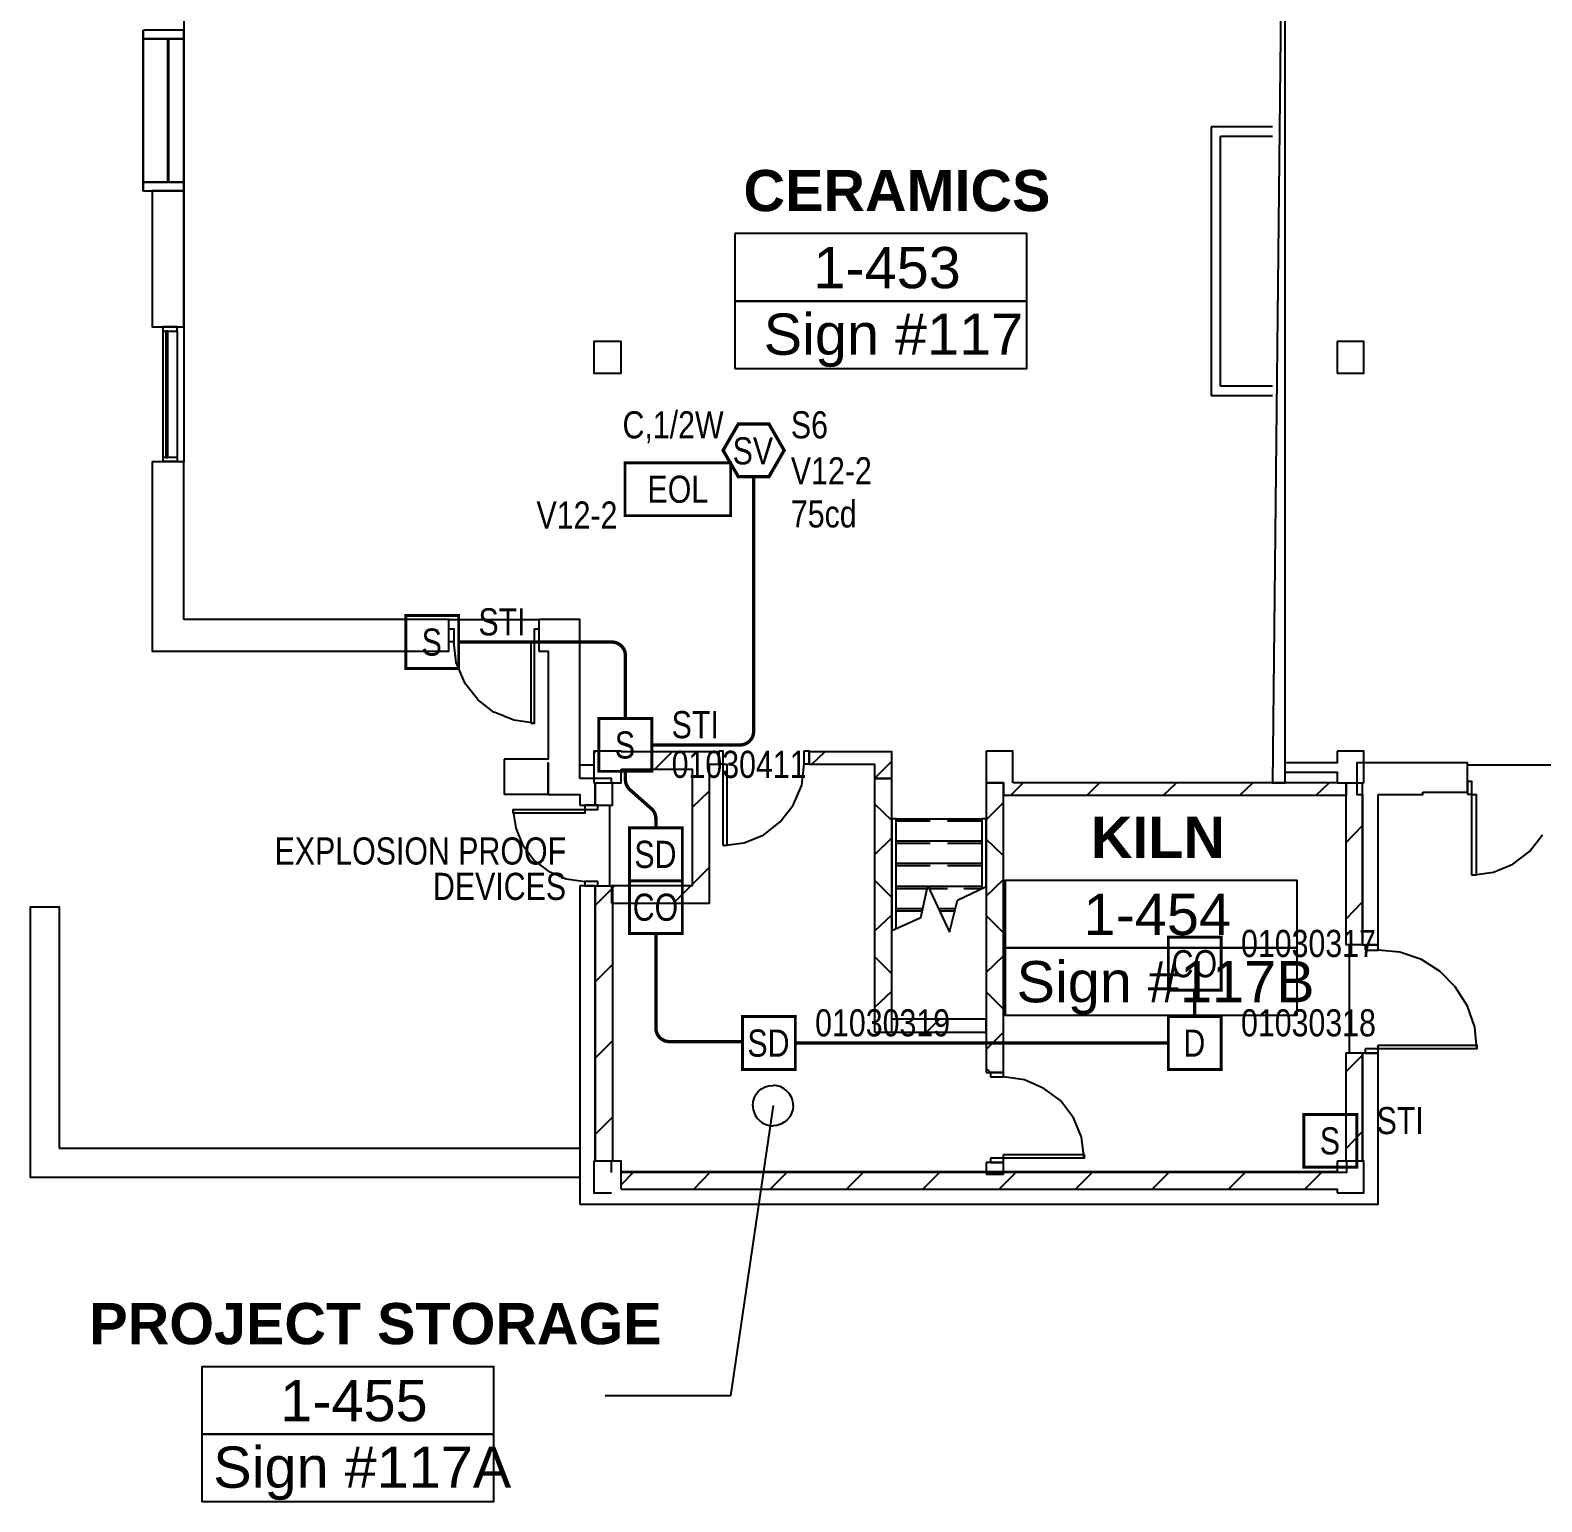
# Model space of a CAD drawing. Header units: inches. Extents: x 8199 to 15931, y 7617 to 15423.
# Drawn here: x 13329 to 13997, y 7617 to 8268 of the extents above; entities that cross this region are included whole.
import ezdxf
from ezdxf.enums import TextEntityAlignment as Align

# ---------------------------------------------------------------- set-up
doc = ezdxf.new("R2010")
doc.units = ezdxf.units.IN
doc.header["$LTSCALE"] = 0.25
doc.header["$MEASUREMENT"] = 0
for name, color, linetype in [('BACKGROUND', 8, 'Continuous'), ('CO DETECTOR', 1, 'Continuous'), ('CONDUIT', 6, 'Continuous'), ('EOL', 1, 'Continuous'), ('HEAT DETECTOR', 1, 'Continuous'), ('PULL STATION', 1, 'Continuous'), ('SMOKE DETECTOR', 1, 'Continuous'), ('SPEAKER STROBE', 1, 'Continuous')]:
    doc.layers.add(name, color=color, linetype=linetype)
doc.styles.add('Arial', font='arial.ttf', dxfattribs={"width": 0.8})
doc.styles.add('PDF Arial', font='arial.ttf')
doc.styles.add('PDF Arial Bold', font='arialbd.ttf')

# ---------------------------------------------------------------- blocks, each defined once
blk = doc.blocks.new('SIGA-278')
at = {"layer": 'PULL STATION', "const_width": 1.3}
blk.add_lwpolyline([(-11.5, -11.68), (-11.5, 11.7), (11.89, 11.7), (11.89, -11.68)], close=True, dxfattribs=at)
at = {"layer": 'PULL STATION', "style": 'Arial', "width": 0.8}
blk.add_text('S', height=12, dxfattribs=at).set_placement((0, 0), align=Align.MIDDLE)
for tag, p in [('ADDRESS', (20.64, 8.96)), ('ZONE', (20.64, -8.58))]:
    blk.add_attdef(tag, text='', height=12, dxfattribs=at).set_placement(p, align=Align.MIDDLE_LEFT)
blk.add_attdef('SUBSCRIPT', text='', height=12, dxfattribs=at).set_placement((-16.56, -9.02), align=Align.MIDDLE_RIGHT)
blk = doc.blocks.new('SIGA-HRD')
at = {"layer": 'HEAT DETECTOR', "const_width": 1.3}
blk.add_lwpolyline([(-11.5, -11.68), (-11.5, 11.7), (11.89, 11.7), (11.89, -11.68)], close=True, dxfattribs=at)
at = {"layer": 'HEAT DETECTOR', "style": 'Arial', "width": 0.8}
blk.add_text('D', height=12, dxfattribs=at).set_placement((0, 0), align=Align.MIDDLE)
for tag, p in [('ADDRESS', (20.64, 8.96)), ('ZONE', (20.64, -8.58))]:
    blk.add_attdef(tag, text='', height=12, dxfattribs=at).set_placement(p, align=Align.MIDDLE_LEFT)
blk.add_attdef('SUBSCRIPT', text='', height=12, dxfattribs=at).set_placement((-16.56, -9.02), align=Align.MIDDLE_RIGHT)
blk = doc.blocks.new('SIGA-COD')
at = {"layer": 'CO DETECTOR', "const_width": 1.3}
blk.add_lwpolyline([(-11.5, -11.68), (-11.5, 11.7), (11.89, 11.7), (11.89, -11.68)], close=True, dxfattribs=at)
at = {"layer": 'CO DETECTOR', "style": 'Arial', "width": 0.8}
blk.add_text('CO', height=12, dxfattribs=at).set_placement((0, 0), align=Align.MIDDLE)
for tag, p in [('ADDRESS', (20.64, 8.96)), ('ZONE', (20.64, -8.58))]:
    blk.add_attdef(tag, text='', height=12, dxfattribs=at).set_placement(p, align=Align.MIDDLE_LEFT)
blk.add_attdef('SUBSCRIPT', text='', height=12, dxfattribs=at).set_placement((-16.56, -9.02), align=Align.MIDDLE_RIGHT)
blk = doc.blocks.new('GC-S7VM')
at = {"layer": 'SPEAKER STROBE', "const_width": 1.46}
blk.add_lwpolyline([(13.83, 0.21), (7.08, 11.9), (-6.42, 11.9), (-13.17, 0.21), (-6.42, -11.49), (7.08, -11.49)], close=True, dxfattribs=at)
at = {"layer": 'SPEAKER STROBE', "style": 'Arial', "width": 0.8}
blk.add_text('SV', height=12, dxfattribs=at).set_placement((0, 0), align=Align.MIDDLE)
for tag, p in [('C', (-12.95, 11.52)), ('CANDELA', (-12.62, -8.82)), ('1/2W', (-12.62, -29.16))]:
    blk.add_attdef(tag, text='', height=12, dxfattribs=at).set_placement(p, align=Align.MIDDLE_RIGHT)
for tag, p in [('Speaker_Circuit', (16.8, 11.52)), ('Visual_Circuit', (16.8, -8.82))]:
    blk.add_attdef(tag, text='', height=12, dxfattribs=at).set_placement(p, align=Align.MIDDLE_LEFT)
blk = doc.blocks.new('SIGA-PD')
at = {"layer": 'SMOKE DETECTOR', "const_width": 1.3}
blk.add_lwpolyline([(-11.5, -11.68), (-11.5, 11.7), (11.89, 11.7), (11.89, -11.68)], close=True, dxfattribs=at)
at = {"layer": 'SMOKE DETECTOR', "style": 'Arial', "width": 0.8}
blk.add_text('SD', height=12, dxfattribs=at).set_placement((0, 0), align=Align.MIDDLE)
for tag, p in [('ADDRESS', (20.64, 8.96)), ('ZONE', (20.64, -8.58))]:
    blk.add_attdef(tag, text='', height=12, dxfattribs=at).set_placement(p, align=Align.MIDDLE_LEFT)
blk.add_attdef('SUBSCRIPT', text='', height=12, dxfattribs=at).set_placement((-16.56, -9.02), align=Align.MIDDLE_RIGHT)
blk = doc.blocks.new('EOLR')
at = {"layer": 'EOL', "const_width": 1.25}
blk.add_lwpolyline([(-23.38, 11.69), (23.38, 11.69), (23.38, -11.69), (-23.38, -11.69)], close=True, dxfattribs=at)
at = {"layer": 'EOL', "style": 'Arial', "width": 0.8}
blk.add_text('EOL', height=12, dxfattribs=at).set_placement((0, 0), align=Align.MIDDLE)
for tag, p in [('CIRCUIT#', (28.56, 10.91)), ('EOL_VALUE', (28.88, -9.43))]:
    blk.add_attdef(tag, text='', height=12, dxfattribs=at).set_placement(p, align=Align.MIDDLE_LEFT)

msp = doc.modelspace()

# ---------------------------------------------------------------- linework, layer by layer
at = {"layer": 'BACKGROUND', "ltscale": 0.834991}
msp.add_lwpolyline([(13396.91, 8805.11), (13396.91, 8197.25)], dxfattribs=at)
at = {"layer": 'BACKGROUND', "ltscale": 0.331681}
msp.add_lwpolyline([(13396.91, 8631.8), (13396.91, 8077.46)], dxfattribs=at)
at = {"layer": 'BACKGROUND', "ltscale": 0.926667}
msp.add_lwpolyline([(13884, 8458.49), (13878.29, 7935.38)], dxfattribs=at)
at = {"layer": 'BACKGROUND', "ltscale": 2.346661}
msp.add_lwpolyline([(13884, 7935.37), (13884, 8402.74)], dxfattribs=at)
at = {"layer": 'BACKGROUND'}
for points in [[(13379.04, 8268.29), (13379.04, 8264.47), (13379.04, 8201.07), (13379.04, 8197.25)], [(13390.21, 8264.47), (13390.21, 8201.07)], [(13878.28, 7935.37), (13884, 7935.37)]]:
    msp.add_lwpolyline(points, close=True, dxfattribs=at)
for points in [[(13379.06, 8264.47), (13396.91, 8264.47), (13396.91, 8268.3), (13379.06, 8268.3)], [(13379.08, 8201.07), (13389.9, 8201.07), (13389.9, 8264.47), (13379.08, 8264.47)], [(13389.9, 8264.47), (13389.9, 8201.07)], [(13390.23, 8201.08), (13396.91, 8201.08), (13396.91, 8264.47), (13390.23, 8264.47)], [(13851.18, 8225.6), (13851.18, 8221.46), (13851.18, 8110.91), (13851.18, 8106.77)], [(13878.29, 8225.6), (13851.22, 8225.6)], [(13855.34, 8110.91), (13855.34, 8221.46)], [(13855.35, 8221.46), (13878.29, 8221.46)], [(13379.06, 8197.25), (13396.91, 8197.25), (13396.91, 8201.08), (13379.06, 8201.08)], [(13382.88, 8137.04), (13396.91, 8137.04), (13396.91, 8197.25), (13382.88, 8197.25)], [(13382.89, 8197.25), (13382.89, 8137.04)], [(13640.61, 8178.46), (13769.65, 8178.46), (13769.65, 8148.51), (13640.61, 8148.51), (13769.65, 8148.51), (13769.65, 8118.56), (13640.61, 8118.56)], [(13640.61, 8178.45), (13640.61, 8148.51), (13640.61, 8118.56)], [(13387.66, 8137.04), (13387.66, 8135.13), (13387.66, 8079.37), (13387.66, 8077.46)], [(13387.67, 8135.13), (13394.05, 8135.13), (13394.05, 8137.04), (13387.67, 8137.04)], [(13394.05, 8135.13), (13394.05, 8079.38), (13394.05, 8077.47), (13387.67, 8077.47)], [(13388.93, 8079.37), (13389.9, 8079.37), (13389.9, 8135.13), (13388.93, 8135.13)], [(13388.96, 8135.13), (13388.96, 8079.38)], [(13578.18, 8116.65), (13590.29, 8116.65), (13590.29, 8130.67), (13578.18, 8130.67)], [(13578.19, 8130.67), (13578.19, 8116.65)], [(13906.94, 8116.65), (13918.74, 8116.65), (13918.74, 8130.66), (13906.94, 8130.66)], [(13906.96, 8130.67), (13906.96, 8116.65)], [(13878.29, 8110.91), (13855.35, 8110.91)], [(13851.22, 8106.77), (13878.29, 8106.77)], [(13396.91, 8007.69), (13396.91, 8077.46), (13382.88, 8077.46)], [(13382.89, 8077.46), (13382.89, 7993.68)], [(13394.05, 8079.38), (13387.67, 8079.38)], [(13396.93, 7993.68), (13514.16, 7993.68), (13514.16, 8007.7), (13396.93, 8007.7)], [(13514.1, 8007.69), (13553.94, 8007.69), (13553.94, 7993.67)], [(13558.1, 8007.69), (13553.95, 8007.69)], [(13572.12, 7937.29), (13572.12, 7944.29), (13572.12, 8007.69), (13558.08, 8007.69)], [(13514.1, 8003.55), (13516.34, 8003.55), (13516.34, 7997.81), (13514.1, 7997.81)], [(13514.16, 7997.82), (13514.16, 8003.55)], [(13552.03, 8003.55), (13553.94, 8003.55), (13553.94, 7997.81), (13552.03, 7997.81)], [(13552.07, 7997.82), (13552.07, 8003.55)], [(13517.33, 7988.58), (13516.38, 7997.82)], [(13550.46, 7997.82), (13550.46, 7961.82)], [(13550.46, 7961.82), (13552.07, 7961.82), (13552.07, 7997.82), (13550.46, 7997.82)], [(13382.88, 7993.68), (13396.91, 7993.68)], [(13521.17, 7979.66), (13517.37, 7988.58)], [(13553.95, 7993.68), (13558.1, 7993.68), (13558.1, 7945.89), (13538.66, 7945.89)], [(13526.89, 7972.33), (13521.13, 7979.66)], [(13534.21, 7966.59), (13526.88, 7972.33)], [(13542.83, 7963.09), (13534.23, 7966.6)], [(13552.07, 7961.82), (13542.84, 7963.09)], [(13578.16, 7948.44), (13579.13, 7949.39)], [(13590.29, 7949.07), (13590.29, 7949.39), (13578.18, 7949.39)], [(13578.19, 7949.39), (13578.19, 7935.38)], [(13621.81, 7949.07), (13590.28, 7949.07)], [(13605.24, 7941.43), (13612.88, 7949.07)], [(13629.47, 7943.66), (13633.6, 7943.66), (13633.6, 7949.07), (13621.81, 7949.07)], [(13633.6, 7949.39), (13633.6, 7943.66)], [(13635.52, 7943.66), (13635.52, 7949.39), (13633.61, 7949.39)], [(13670.25, 7934.42), (13671.2, 7943.66), (13671.2, 7949.39)], [(13673.43, 7943.66), (13673.43, 7949.39), (13671.19, 7949.39)], [(13673.43, 7949.07), (13673.43, 7943.66), (13671.19, 7943.66)], [(13702.41, 7949.07), (13673.41, 7949.07)], [(13674.7, 7943.66), (13680.44, 7949.07)], [(13702.43, 7937.29), (13710.09, 7937.29), (13710.09, 7949.08), (13702.43, 7949.08)], [(13751.79, 7949.39), (13751.79, 7935.37), (13751.79, 7830.88), (13751.79, 7825.14), (13751.79, 7807.3)], [(13763.58, 7935.37), (13763.58, 7949.39), (13751.8, 7949.39)], [(13906.96, 7949.39), (13906.96, 7944.3), (13884.01, 7944.3)], [(13918.74, 7935.38), (13918.74, 7949.39), (13906.94, 7949.39)], [(13558.1, 7930.28), (13558.1, 7944.29), (13558.1, 7930.28), (13538.66, 7930.28)], [(13538.67, 7945.89), (13538.67, 7930.28)], [(13572.12, 7944.29), (13572.12, 7944.29)], [(13572.15, 7943.34), (13578.19, 7943.34)], [(13590.28, 7941.43), (13621.81, 7941.43), (13621.81, 7889.81), (13586.44, 7889.81)], [(13586.47, 7935.38), (13590.29, 7935.38), (13590.29, 7941.43)], [(13621.79, 7882.17), (13629.45, 7882.17), (13629.45, 7943.65)], [(13635.52, 7907.66), (13635.52, 7943.66), (13633.61, 7943.66)], [(13635.53, 7943.66), (13637.13, 7943.66), (13637.13, 7907.66), (13635.53, 7907.66)], [(13673.41, 7943.66), (13702.41, 7943.66), (13702.41, 7937.28), (13702.41, 7825.14)], [(13710.09, 7825.14), (13710.09, 7830.88), (13710.09, 7937.29), (13702.43, 7937.29), (13710.09, 7944.93)], [(13944.84, 7931.23), (13964.6, 7931.23), (13964.6, 7944.29), (13915.55, 7944.29)], [(13915.58, 7944.3), (13915.58, 7930.28)], [(13964.62, 7943.34), (14004.43, 7943.34)], [(13578.81, 7935.37), (13586.14, 7935.37), (13586.14, 7937.29), (13572.1, 7937.29)], [(13572.12, 7925.5), (13578.81, 7925.5), (13578.81, 7935.37), (13578.16, 7935.37)], [(13578.81, 7925.5), (13586.45, 7925.5), (13586.45, 7935.37)], [(13578.81, 7935.37), (13578.81, 7925.5)], [(13666.42, 7925.5), (13670.26, 7934.42)], [(13751.77, 7807.3), (13759.42, 7807.3), (13759.42, 7929.96), (13759.42, 7935.37), (13751.77, 7935.37), (13759.42, 7935.37), (13759.42, 7929.96)], [(13759.45, 7929.96), (13911.11, 7929.96), (13911.11, 7935.38)], [(13762.61, 7929.96), (13768.04, 7935.38)], [(13878.29, 7935.38), (13763.62, 7935.38)], [(13796.37, 7929.96), (13801.8, 7935.37)], [(13830.17, 7929.96), (13835.92, 7935.38)], [(13863.93, 7929.96), (13869.67, 7935.37)], [(13884.01, 7940.15), (13906.96, 7940.15), (13906.96, 7935.38), (13884.01, 7935.38)], [(13897.68, 7929.96), (13903.42, 7935.37)], [(13906.98, 7935.38), (13910.8, 7935.38), (13910.8, 7863.7)], [(13918.12, 7863.7), (13918.12, 7930.28), (13918.12, 7935.38)], [(13964.6, 7936.01), (13964.6, 7930.27)], [(13966.52, 7930.28), (13966.52, 7936.01), (13964.61, 7936.01)], [(13558.08, 7930.28), (13572.12, 7930.28), (13572.12, 7925.5)], [(13621.79, 7924.54), (13629.45, 7931.87)], [(13915.57, 7930.28), (13918.12, 7930.28), (13918.12, 7863.7), (13910.8, 7863.7)], [(13918.13, 7863.69), (13925.13, 7863.69), (13925.13, 7930.28)], [(13925.1, 7930.28), (13944.86, 7930.28), (13944.86, 7931.23)], [(13966.52, 7894.6), (13966.52, 7930.28), (13964.61, 7930.28)], [(13966.53, 7930.28), (13968.44, 7930.28), (13968.44, 7894.6), (13966.53, 7894.6)], [(13542.5, 7923.59), (13574.35, 7923.59), (13574.35, 7921.99), (13542.5, 7921.99)], [(13542.5, 7923.58), (13543.76, 7915.3)], [(13542.52, 7922), (13542.52, 7923.59)], [(13574.32, 7923.58), (13580.06, 7923.58), (13580.06, 7925.49), (13574.32, 7925.49)], [(13574.35, 7925.5), (13574.35, 7923.59)], [(13585.2, 7925.5), (13585.2, 7889.82)], [(13660.7, 7918.17), (13666.42, 7925.5)], [(13710.09, 7918.81), (13702.43, 7926.14)], [(13751.77, 7919.12), (13759.42, 7926.77)], [(13543.75, 7915.3), (13546.93, 7907.66)], [(13653.39, 7912.44), (13660.71, 7918.17)], [(13711.96, 7871.02), (13711.96, 7879.62), (13711.96, 7889.5), (13711.96, 7899.69), (13711.96, 7909.57), (13711.96, 7919.44), (13710.06, 7919.44)], [(13710.09, 7919.45), (13710.09, 7870.07)], [(13711.96, 7919.44), (13749.87, 7919.44), (13749.87, 7909.57), (13749.87, 7899.69), (13749.87, 7889.49), (13749.87, 7888.54), (13741.91, 7888.54)], [(13726.97, 7918.49), (13711.98, 7918.49)], [(13749.87, 7918.49), (13734.58, 7918.49)], [(13739.04, 7883.45), (13751.79, 7889.5), (13751.79, 7919.44), (13749.88, 7919.44)], [(13910.8, 7908.93), (13918.12, 7916.58)], [(13546.98, 7907.66), (13552.07, 7900.97)], [(13635.52, 7907.66), (13644.76, 7908.93)], [(13644.79, 7908.94), (13653.39, 7912.44)], [(13702.43, 7903.52), (13710.09, 7911.16)], [(13749.87, 7909.57), (13711.96, 7909.57)], [(13726.97, 7908.61), (13711.98, 7908.61)], [(13749.87, 7908.61), (13734.58, 7908.61)], [(13759.42, 7903.19), (13751.77, 7910.52)], [(13992.01, 7905.11), (13997.73, 7912.43)], [(13552.04, 7900.97), (13558.41, 7896.19)], [(13984.68, 7899.37), (13992.02, 7905.11)], [(13558.45, 7896.19), (13566.09, 7893)], [(13621.79, 7890.45), (13629.45, 7898.1)], [(13749.87, 7899.69), (13711.96, 7899.69)], [(13726.97, 7898.74), (13711.98, 7898.74)], [(13749.87, 7898.73), (13734.58, 7898.73)], [(13966.51, 7894.59), (13976.07, 7895.87)], [(13976.07, 7895.87), (13984.69, 7899.37)], [(13566.08, 7893), (13574.35, 7891.73), (13574.35, 7889.82)], [(13578.16, 7768.12), (13578.81, 7768.12), (13578.81, 7889.82), (13572.12, 7889.82)], [(13572.12, 7889.81), (13572.12, 7749)], [(13574.32, 7889.81), (13580.06, 7889.81), (13580.06, 7891.73), (13574.32, 7891.73)], [(13578.81, 7889.82), (13586.14, 7889.82), (13586.14, 7882.17)], [(13578.81, 7889.82), (13578.81, 7768.12)], [(13586.45, 7889.81), (13586.14, 7889.81), (13586.45, 7889.81), (13586.45, 7768.12), (13578.81, 7768.12)], [(13578.81, 7881.21), (13586.45, 7888.86)], [(13586.16, 7888.55), (13587.44, 7889.82)], [(13613.54, 7882.17), (13621.19, 7889.82)], [(13710.09, 7884.72), (13702.43, 7892.37)], [(13725.98, 7889.5), (13711.95, 7889.5)], [(13725.67, 7888.54), (13711.96, 7888.54)], [(13722.81, 7875.8), (13725.98, 7889.82)], [(13725.97, 7889.82), (13735.54, 7869.42)], [(13749.87, 7889.49), (13726.29, 7889.49)], [(13734.6, 7888.54), (13726.62, 7888.54)], [(13751.77, 7885.36), (13759.42, 7892.68)], [(13760.07, 7892.36), (13889.09, 7892.36), (13889.09, 7862.42), (13760.07, 7862.42), (13889.09, 7862.42), (13889.09, 7832.47), (13760.07, 7832.47)], [(13760.1, 7892.37), (13760.1, 7862.42), (13760.1, 7832.47)], [(13329.04, 7880.58), (13329.04, 7773.85), (13329.04, 7760.79)], [(13329.08, 7880.58), (13341.81, 7880.58), (13341.81, 7773.85)], [(13586.13, 7882.17), (13621.81, 7882.17)], [(13735.57, 7869.43), (13739.07, 7883.45)], [(13910.8, 7875.16), (13918.12, 7882.81)], [(13702.43, 7869.75), (13710.09, 7877.07)], [(13710.06, 7870.06), (13722.81, 7875.8)], [(13723.75, 7879.62), (13711.94, 7879.62)], [(13723.44, 7878.66), (13711.99, 7878.66)], [(13738.08, 7879.62), (13730.77, 7879.62)], [(13737.77, 7878.66), (13731.41, 7878.66)], [(13759.42, 7869.11), (13751.77, 7876.75)], [(13735.54, 7869.75), (13735.54, 7869.75)], [(13912.36, 7815.91), (13912.36, 7863.69)], [(13919.37, 7863.69), (13919.37, 7861.46)], [(13919.4, 7861.46), (13925.13, 7861.46), (13925.13, 7863.69), (13919.4, 7863.69)], [(13934.69, 7860.51), (13925.11, 7861.46)], [(13944.24, 7857.32), (13934.69, 7860.51)], [(13578.81, 7847.44), (13586.45, 7855.09)], [(13710.09, 7850.95), (13702.43, 7858.6)], [(13751.77, 7851.58), (13759.42, 7858.91)], [(13952.5, 7851.9), (13944.22, 7857.32)], [(13959.2, 7845.21), (13952.52, 7851.9)], [(13702.43, 7835.98), (13710.09, 7843.31)], [(13759.42, 7835.34), (13751.77, 7842.98)], [(13964.6, 7836.61), (13959.16, 7845.21)], [(13967.82, 7827.38), (13964.62, 7836.61)], [(13702.43, 7825.14), (13710.09, 7825.14), (13710.09, 7830.88)], [(13710.04, 7825.14), (13751.79, 7825.14), (13751.79, 7830.88), (13710.04, 7830.88)], [(13725.32, 7825.14), (13731.07, 7830.88)], [(13968.75, 7817.81), (13967.8, 7827.37)], [(13578.81, 7813.67), (13586.45, 7821.32)], [(13751.77, 7817.5), (13759.42, 7825.14)], [(13586.15, 7749.01), (13925.13, 7749.01), (13925.13, 7763.02), (13925.13, 7815.91), (13918.13, 7815.91)], [(13910.8, 7815.91), (13910.8, 7768.12), (13906.98, 7768.12)], [(13918.12, 7815.91), (13910.8, 7815.91)], [(13910.8, 7807.62), (13918.12, 7814.95)], [(13918.12, 7768.12), (13918.12, 7815.91), (13918.12, 7768.12), (13911.13, 7768.12)], [(13919.37, 7817.82), (13919.37, 7815.9)], [(13919.4, 7815.91), (13925.13, 7815.91), (13925.13, 7817.82), (13925.13, 7819.41)], [(13925.13, 7817.82), (13919.4, 7817.82)], [(13925.1, 7819.41), (13968.75, 7819.41), (13968.75, 7817.81), (13925.1, 7817.81)], [(13753.71, 7807.3), (13751.8, 7809.22)], [(13753.68, 7805.39), (13759.42, 7805.39), (13759.42, 7807.3), (13753.68, 7807.3)], [(13753.71, 7807.3), (13753.71, 7805.39)], [(13768.67, 7804.11), (13759.43, 7805.39)], [(13777.29, 7800.29), (13768.68, 7804.12)], [(13784.61, 7794.88), (13777.27, 7800.29)], [(13790.37, 7787.24), (13784.64, 7794.88)], [(13578.81, 7779.9), (13586.45, 7787.55)], [(13657.49, 7792.65), (13638.68, 7664.26)], [(13793.85, 7778.63), (13790.36, 7787.23)], [(13910.8, 7773.53), (13918.12, 7781.18)], [(13341.78, 7773.85), (13572.12, 7773.85), (13572.12, 7760.79), (13329.05, 7760.79)], [(13795.15, 7769.39), (13793.87, 7778.63)], [(13578.19, 7768.12), (13578.19, 7754.1)], [(13586.14, 7763.02), (13586.14, 7768.12), (13578.81, 7768.12)], [(13590.29, 7755.69), (13590.29, 7763.02), (13590.29, 7763.34), (13590.29, 7768.12), (13586.47, 7768.12)], [(13911.11, 7768.12), (13911.11, 7763.02), (13590.28, 7763.02)], [(13906.96, 7768.12), (13906.96, 7763.34), (13590.28, 7763.34)], [(13751.77, 7762.38), (13759.42, 7762.38), (13759.42, 7767.48), (13751.77, 7767.48)], [(13751.79, 7767.48), (13751.79, 7762.38)], [(13753.68, 7767.48), (13759.42, 7767.48), (13759.42, 7769.39), (13759.42, 7770.98)], [(13759.42, 7769.39), (13753.68, 7769.39)], [(13753.71, 7769.39), (13753.71, 7767.48)], [(13759.48, 7770.99), (13795.15, 7770.99), (13795.15, 7769.39), (13759.48, 7769.39)], [(13906.94, 7754.1), (13918.74, 7754.1), (13918.74, 7768.12), (13918.12, 7768.12)], [(13590.28, 7757.6), (13596, 7763.34)], [(13622.5, 7755.7), (13629.81, 7763.34)], [(13656.24, 7755.69), (13663.87, 7763.34)], [(13689.98, 7755.69), (13697.63, 7763.34)], [(13723.78, 7755.69), (13731.43, 7763.34)], [(13757.56, 7755.69), (13765.19, 7763.34)], [(13791.3, 7755.69), (13798.94, 7763.34)], [(13825.1, 7755.7), (13832.75, 7763.34)], [(13858.85, 7755.69), (13866.5, 7763.34)], [(13892.59, 7755.69), (13900.26, 7763.34)], [(13578.16, 7754.1), (13586.14, 7754.1)], [(13590.28, 7755.69), (13906.96, 7755.69), (13906.96, 7754.1)], [(13572.1, 7749), (13586.14, 7749)], [(13404.85, 7677.32), (13404.85, 7647.37), (13404.85, 7617.43)], [(13404.86, 7677.32), (13533.9, 7677.32), (13533.9, 7647.37), (13404.86, 7647.37), (13533.9, 7647.37), (13533.9, 7617.43), (13404.86, 7617.43)], [(13638.69, 7664.26), (13583.25, 7664.26)]]:
    msp.add_lwpolyline(points, dxfattribs=at)
at = {"layer": 'BACKGROUND', "ltscale": 0.036592}
msp.add_lwpolyline([(13910.78, 7935.38), (13918.74, 7935.38)], dxfattribs=at)
at = {"layer": 'BACKGROUND'}
for centre, radius, start, end in [((13657.51, 7792.65), 8.91, 359.95583, 90.11135), ((13657.48, 7792.61), 8.89, 179.7781, 270.06483)]:
    msp.add_arc(centre, radius, start, end, dxfattribs=at)
for points in [[(13648.59, 7792.65), (13648.59, 7797.74), (13652.4, 7801.57), (13657.49, 7801.57)], [(13648.59, 7792.65), (13648.59, 7797.74), (13652.4, 7801.57), (13657.49, 7801.57)], [(13666.42, 7792.65), (13666.42, 7787.87), (13662.27, 7783.73), (13657.49, 7783.73)], [(13666.42, 7792.65), (13666.42, 7787.87), (13662.27, 7783.73), (13657.49, 7783.73)]]:
    msp.add_open_spline(points, degree=3, dxfattribs=at)
at = {"layer": 'CONDUIT', "lineweight": 0, "const_width": 1.5}
for points in [[(13648.92, 8070.77), (13648.92, 7958.18, -0.414214), (13642.92, 7952.18), (13603.91, 7952.18)], [(13518.48, 7997.68), (13586.22, 7997.68, -0.414214), (13592.22, 7991.68), (13592.22, 7963.87)], [(13605.7, 7915.49), (13605.7, 7919.5, 0.214465), (13603.68, 7923.99), (13594.23, 7932.37, -0.214465), (13592.22, 7936.86), (13592.22, 7940.49)], [(13643.98, 7820.96), (13611.7, 7820.96, -0.414214), (13605.7, 7826.96), (13605.7, 7868.73)]]:
    msp.add_lwpolyline(points, format="xyb", dxfattribs=at)
for points in [[(13843.99, 7843.74), (13843.99, 7832)], [(13667.36, 7820.31), (13832.3, 7820.31)]]:
    msp.add_lwpolyline(points, dxfattribs=at)

# ---------------------------------------------------------------- block references
at = {"layer": 'CO DETECTOR'}
msp.add_blockref('SIGA-COD', (13605.5, 7880.41), dxfattribs=at)
msp.add_blockref('SIGA-COD', (13843.79, 7855.42), dxfattribs=at).add_auto_attribs({'ADDRESS': '01030317'})
at = {"layer": 'EOL'}
ref = msp.add_blockref('EOLR', (13615.41, 8065.29), dxfattribs=at)
ref.add_attrib('EOL_VALUE', 'V12-2', dxfattribs={"height": 12, "style": 'Arial', "width": 0.8}).set_placement((13552.91, 8053.86), align=Align.MIDDLE_LEFT)
at = {"layer": 'HEAT DETECTOR'}
msp.add_blockref('SIGA-HRD', (13843.79, 7820.31), dxfattribs=at).add_auto_attribs({'ADDRESS': '01030318'})
at = {"layer": 'PULL STATION'}
for p, values in [((13506.59, 7997.67), {'ADDRESS': 'STI'}), ((13592.02, 7952.17), {'ADDRESS': 'STI', 'ZONE': '01030411'}), ((13903.75, 7777.07), {'ADDRESS': 'STI'})]:
    msp.add_blockref('SIGA-278', p, dxfattribs=at).add_auto_attribs(values)
at = {"layer": 'SMOKE DETECTOR'}
msp.add_blockref('SIGA-PD', (13605.5, 7903.79), dxfattribs=at)
msp.add_blockref('SIGA-PD', (13655.48, 7820.31), dxfattribs=at).add_auto_attribs({'ADDRESS': '01030319'})
at = {"layer": 'SPEAKER STROBE'}
ref = msp.add_blockref('GC-S7VM', (13648.59, 8082.26), dxfattribs=at)
ref.add_attrib('C', 'C,1/2W', dxfattribs={"height": 12, "style": 'Arial', "width": 0.8}).set_placement((13635.64, 8093.77), align=Align.MIDDLE_RIGHT)
ref.add_attrib('Speaker_Circuit', 'S6', dxfattribs={"height": 12, "style": 'Arial', "width": 0.8}).set_placement((13665.39, 8093.77), align=Align.MIDDLE_LEFT)
ref.add_attrib('Visual_Circuit', 'V12-2', dxfattribs={"height": 12, "style": 'Arial', "width": 0.8}).set_placement((13665.39, 8073.43), align=Align.MIDDLE_LEFT)
ref.add_attrib('CANDELA', '75cd', dxfattribs={"height": 12, "style": 'Arial', "width": 0.8}).set_placement((13694.47, 8054.36), align=Align.MIDDLE_RIGHT)

# ---------------------------------------------------------------- texts
at = {"layer": 'BACKGROUND', "attachment_point": 7}
for s, insert, char_height, style in [('CERAMICS', (13644.44, 8188.01), 18.216, 'PDF Arial Bold'), ('1-453', (13675.34, 8153.92), 18.245, 'PDF Arial'), ('Sign #117', (13653.36, 8119.25), 18.245, 'PDF Arial'), ('KILN', (13798, 7902.24), 18.216, 'PDF Arial Bold'), ('1-454', (13794.81, 7867.84), 18.245, 'PDF Arial'), ('Sign #117B', (13765.18, 7832.84), 18.245, 'PDF Arial'), ('PROJECT STORAGE', (13355.16, 7686.87), 18.2163, 'PDF Arial Bold'), ('1-455', (13439.59, 7652.8), 18.245, 'PDF Arial'), ('Sign #117A', (13409.96, 7618.12), 18.245, 'PDF Arial')]:
    msp.add_mtext(s, dxfattribs=dict(at, insert=insert, char_height=char_height, style=style))
at = {"layer": 'CO DETECTOR', "style": 'Arial', "width": 0.8}
for s, p in [('EXPLOSION PROOF', (13565.99, 7905.28)), ('DEVICES', (13565.99, 7889.63))]:
    msp.add_text(s, height=12, dxfattribs=at).set_placement(p, align=Align.MIDDLE_RIGHT)

doc.saveas('drawing.dxf')
